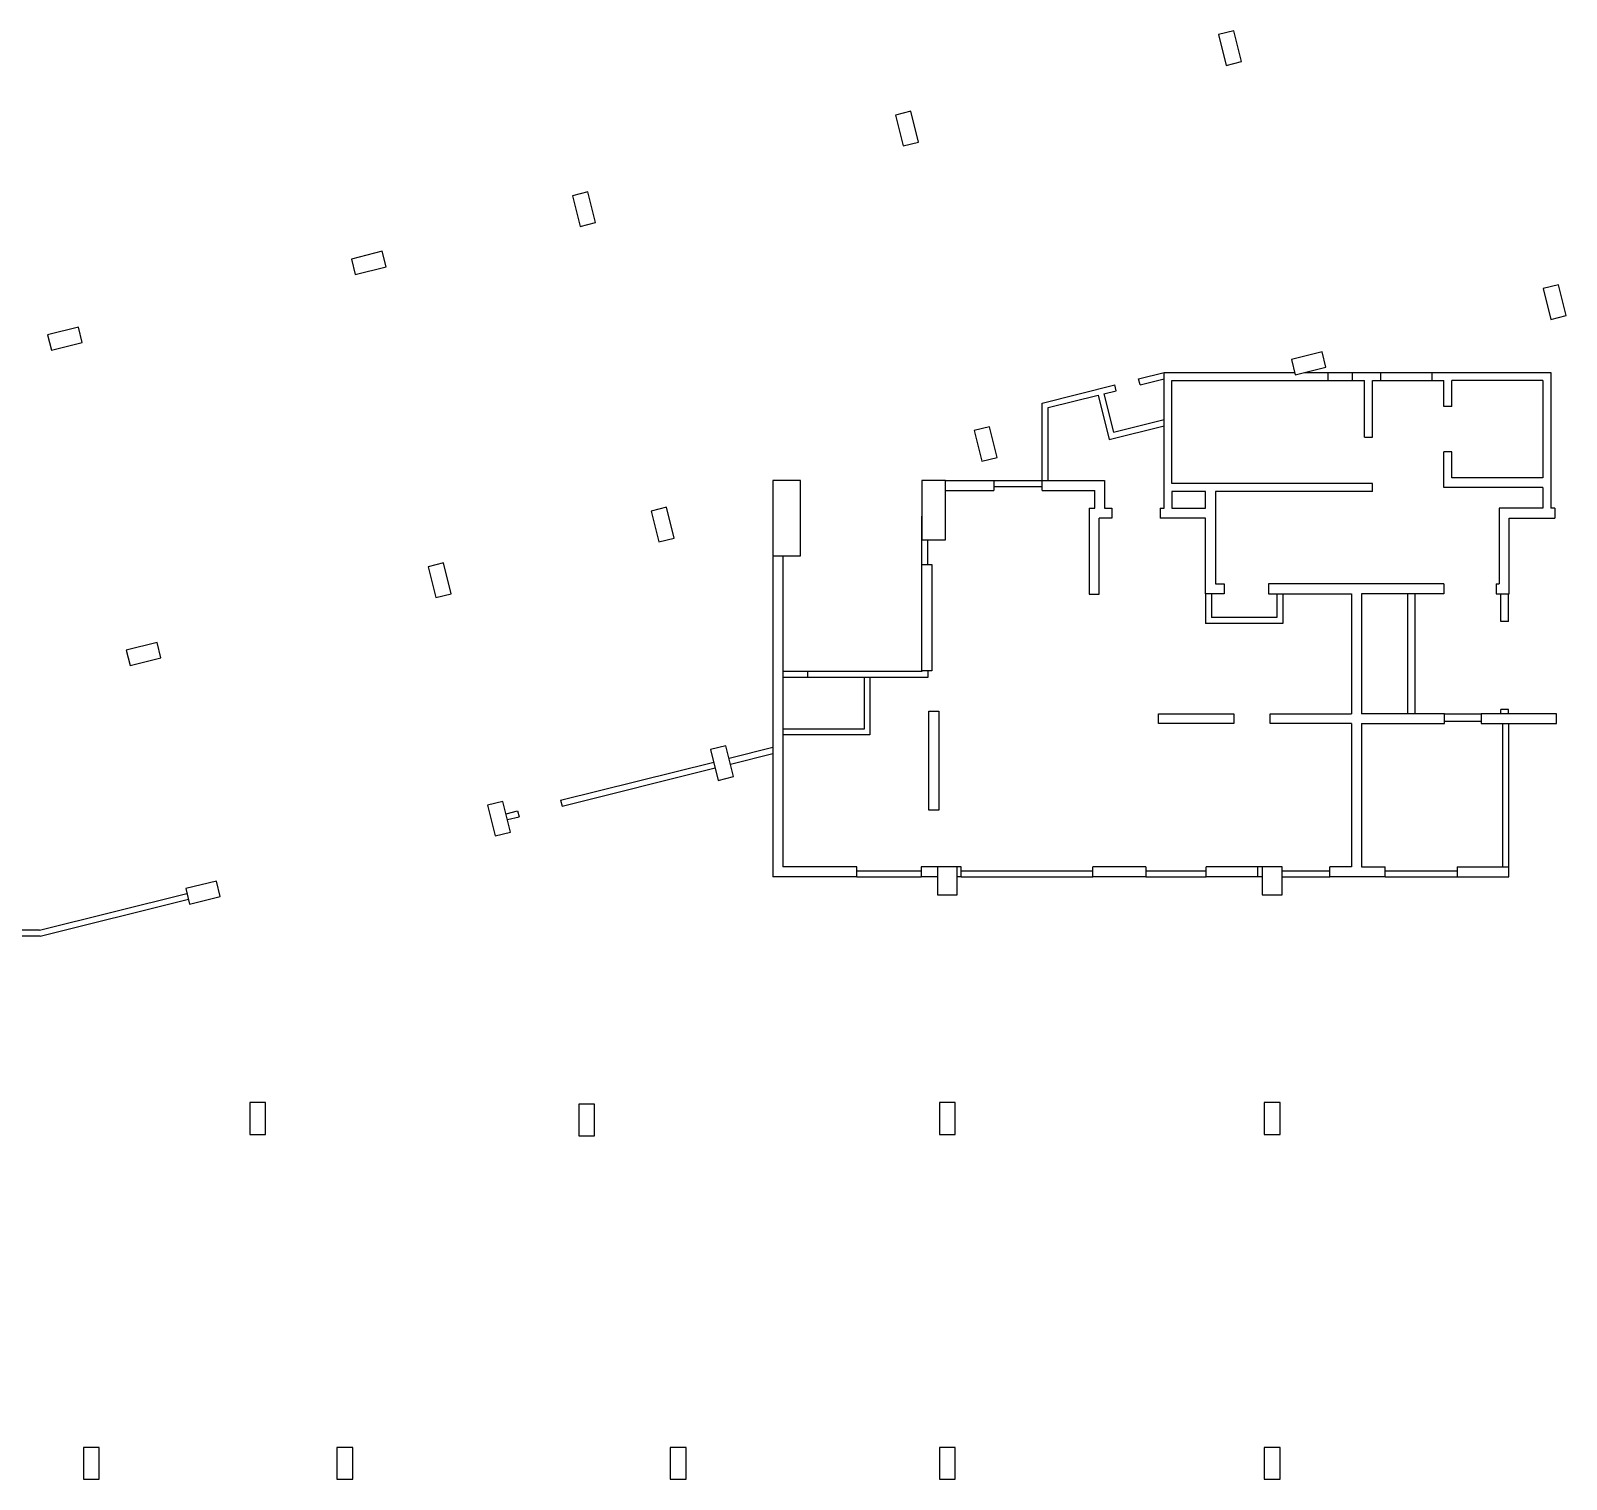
# Model space of a CAD drawing. Header units: metres. Extents: x -681087 to 1033303, y 74272 to 2630761.
# Drawn here: x 556 to 39303, y 2423378 to 2459917 of the extents above; entities that cross this region are included whole.
import ezdxf

# ---------------------------------------------------------------- set-up
doc = ezdxf.new("R2010")
doc.units = ezdxf.units.M
for name, color, linetype in [('SKELETON_CLEAN', 7, 'Continuous'), ('SKELETON_ISOLATED', 1, 'Continuous'), ('SKELETON_ORIGINAL', 8, 'Continuous')]:
    doc.layers.add(name, color=color, linetype=linetype)

msp = doc.modelspace()

# ---------------------------------------------------------------- linework, layer by layer
at = {"layer": 'SKELETON_CLEAN'}
for p, q in [((30916, 2459917), (30528, 2459821)), ((30528, 2459821), (30722, 2459044)), ((31110, 2459141), (30916, 2459917)), ((30722, 2459044), (31110, 2459141)), ((22766, 2457885), (22378, 2457788)), ((22378, 2457788), (22571, 2457012)), ((22959, 2457109), (22766, 2457885)), ((22571, 2457012), (22959, 2457109)), ((14615, 2455853), (14227, 2455756)), ((14809, 2455077), (14615, 2455853)), ((14227, 2455756), (14421, 2454980)), ((14421, 2454980), (14809, 2455077)), ((9424, 2454353), (8648, 2454159)), ((9521, 2453964), (9424, 2454353)), ((8648, 2454159), (8745, 2453771)), ((8745, 2453771), (9521, 2453964)), ((39110, 2453509), (38722, 2453412)), ((38722, 2453412), (38915, 2452636)), ((39303, 2452733), (39110, 2453509)), ((1759, 2452441), (983, 2452248)), ((1856, 2452053), (1759, 2452441)), ((38915, 2452636), (39303, 2452733)), ((983, 2452248), (1079, 2451860)), ((1079, 2451860), (1856, 2452053)), ((33142, 2451815), (32366, 2451622)), ((32366, 2451622), (32463, 2451234)), ((33239, 2451427), (33142, 2451815)), ((28513, 2451133), (29153, 2451293)), ((29153, 2447873), (29153, 2451293)), ((29153, 2451293), (32448, 2451293)), ((32463, 2451234), (33239, 2451427)), ((32700, 2451293), (38913, 2451293)), ((38913, 2451293), (38913, 2447873)), ((26078, 2450526), (27911, 2450983)), ((27632, 2450759), (27947, 2450837)), ((27947, 2450837), (27911, 2450983)), ((28549, 2450987), (28513, 2451133)), ((28549, 2450987), (29153, 2451138)), ((29353, 2448493), (29353, 2451093)), ((29353, 2451093), (34213, 2451093)), ((34213, 2449663), (34213, 2451093)), ((34413, 2449663), (34413, 2451093)), ((34413, 2451093), (36213, 2451093)), ((36213, 2450438), (36213, 2451093)), ((36413, 2450438), (36413, 2451093)), ((38713, 2451093), (36413, 2451093)), ((38713, 2451093), (38713, 2448643)), ((26078, 2448573), (26078, 2450526)), ((26228, 2450409), (27487, 2450723)), ((27487, 2450723), (27765, 2449607)), ((27632, 2450759), (27875, 2449788)), ((36413, 2450438), (36213, 2450438)), ((26228, 2448573), (26228, 2450409)), ((27875, 2449788), (29153, 2450107)), ((24750, 2449929), (24361, 2449832)), ((24361, 2449832), (24555, 2449056)), ((24943, 2449153), (24750, 2449929)), ((27765, 2449607), (29153, 2449953)), ((34213, 2449663), (34413, 2449663)), ((36213, 2448393), (36213, 2449298)), ((36413, 2449298), (36213, 2449298)), ((36413, 2448643), (36413, 2449298)), ((24555, 2449056), (24943, 2449153)), ((19983, 2448573), (19283, 2448573)), ((19283, 2448573), (19283, 2446673)), ((19983, 2446673), (19983, 2448573)), ((23643, 2448573), (23043, 2448573)), ((23043, 2448573), (23043, 2447073)), ((23643, 2447073), (23643, 2448573)), ((23643, 2448573), (24858, 2448573)), ((24858, 2448573), (24858, 2448323)), ((24858, 2448573), (26078, 2448573)), ((26078, 2448323), (26078, 2448573)), ((26078, 2448573), (27653, 2448573)), ((27653, 2448573), (27653, 2447873)), ((34413, 2448493), (29353, 2448493)), ((34413, 2448293), (34413, 2448493)), ((38713, 2448643), (36413, 2448643)), ((23643, 2448323), (24858, 2448323)), ((26078, 2448323), (27403, 2448323)), ((27403, 2447873), (27403, 2448323)), ((29353, 2448293), (29353, 2447873)), ((30203, 2448293), (29353, 2448293)), ((30203, 2447873), (30203, 2448293)), ((34413, 2448293), (30453, 2448293)), ((30453, 2448293), (30453, 2445963)), ((38713, 2448393), (36213, 2448393)), ((38713, 2448393), (38713, 2447873)), ((16599, 2447897), (16211, 2447800)), ((16211, 2447800), (16405, 2447024)), ((16793, 2447120), (16599, 2447897)), ((27268, 2447873), (27268, 2445703)), ((27268, 2447873), (27403, 2447873)), ((27653, 2447873), (27833, 2447873)), ((27833, 2447873), (27833, 2447623)), ((29053, 2447873), (29153, 2447873)), ((29053, 2447873), (29053, 2447623)), ((29353, 2447873), (30203, 2447873)), ((37613, 2447873), (37613, 2445963)), ((38713, 2447873), (37613, 2447873)), ((39013, 2447873), (38913, 2447873)), ((39013, 2447873), (39013, 2447623)), ((23043, 2446453), (23043, 2447673)), ((27518, 2445703), (27518, 2447623)), ((27833, 2447623), (27518, 2447623)), ((30203, 2447623), (29053, 2447623)), ((30203, 2445713), (30203, 2447623)), ((37863, 2445713), (37863, 2447623)), ((37863, 2447623), (39013, 2447623)), ((16405, 2447024), (16793, 2447120)), ((23043, 2447073), (23643, 2447073)), ((19283, 2446673), (19983, 2446673)), ((19283, 2446655), (19283, 2438573)), ((19533, 2446673), (19533, 2438823)), ((10971, 2446493), (10583, 2446397)), ((10583, 2446397), (10777, 2445620)), ((11165, 2445717), (10971, 2446493)), ((23043, 2443773), (23043, 2446453)), ((23043, 2446453), (23293, 2446453)), ((23293, 2446453), (23293, 2443773)), ((30453, 2445963), (30673, 2445963)), ((30673, 2445963), (30673, 2445713)), ((36213, 2445963), (31793, 2445963)), ((31793, 2445963), (31793, 2445713)), ((36213, 2445963), (36213, 2445713)), ((37533, 2445963), (37533, 2445713)), ((37533, 2445963), (37613, 2445963)), ((10777, 2445620), (11165, 2445717)), ((27268, 2445703), (27518, 2445703)), ((30673, 2445713), (30203, 2445713)), ((30203, 2445713), (30203, 2444963)), ((30353, 2445713), (30353, 2445113)), ((31793, 2445713), (33883, 2445713)), ((32003, 2445713), (32003, 2445113)), ((32153, 2445713), (32153, 2444963)), ((33883, 2445713), (33883, 2442688)), ((36213, 2445713), (34133, 2445713)), ((34133, 2445713), (34133, 2442688)), ((37533, 2445713), (37863, 2445713)), ((37653, 2445013), (37653, 2445713)), ((37843, 2445013), (37843, 2445713)), ((32003, 2445113), (30353, 2445113)), ((37843, 2445013), (37653, 2445013)), ((32153, 2444963), (30203, 2444963)), ((3743, 2444485), (2966, 2444291)), ((2966, 2444291), (3063, 2443903)), ((3839, 2444097), (3743, 2444485)), ((3063, 2443903), (3839, 2444097)), ((23043, 2443753), (19533, 2443753)), ((19533, 2443753), (19533, 2443603)), ((23193, 2443603), (19533, 2443603)), ((21583, 2443603), (21583, 2442303)), ((21733, 2443603), (21733, 2442153)), ((23043, 2443773), (23043, 2443753)), ((23293, 2443773), (23043, 2443773)), ((23193, 2443773), (23193, 2443603)), ((23218, 2440253), (23218, 2442753)), ((23218, 2442753), (23468, 2442753)), ((23468, 2442753), (23468, 2440253)), ((29013, 2442438), (29013, 2442688)), ((29013, 2442688), (30913, 2442688)), ((30913, 2442688), (30913, 2442438)), ((31833, 2442438), (31833, 2442688)), ((31833, 2442688), (33883, 2442688)), ((36233, 2442688), (34133, 2442688)), ((36233, 2442438), (36233, 2442688)), ((36233, 2442688), (37153, 2442688)), ((39053, 2442688), (37153, 2442688)), ((37153, 2442688), (37153, 2442438)), ((37653, 2442688), (37653, 2442793)), ((37843, 2442793), (37653, 2442793)), ((37843, 2442688), (37843, 2442793)), ((39053, 2442438), (39053, 2442688)), ((21583, 2442303), (19533, 2442303)), ((30913, 2442438), (29013, 2442438)), ((33883, 2442438), (31833, 2442438)), ((33883, 2442438), (33883, 2438823)), ((34133, 2442438), (36233, 2442438)), ((34133, 2442438), (34133, 2438823)), ((37153, 2442438), (39053, 2442438)), ((37853, 2438823), (37853, 2442438)), ((21733, 2442153), (19533, 2442153)), ((18099, 2441881), (17711, 2441784)), ((17711, 2441784), (17904, 2441008)), ((18293, 2441105), (18099, 2441881)), ((13928, 2440506), (17790, 2441469)), ((13964, 2440360), (17826, 2441323)), ((17904, 2441008), (18293, 2441105)), ((12471, 2440478), (12083, 2440381)), ((12083, 2440381), (12277, 2439605)), ((12665, 2439701), (12471, 2440478)), ((13928, 2440506), (13964, 2440360)), ((12550, 2440162), (12841, 2440235)), ((12586, 2440017), (12877, 2440089)), ((12841, 2440235), (12877, 2440089)), ((23468, 2440253), (23218, 2440253)), ((12277, 2439605), (12665, 2439701)), ((21403, 2438823), (19533, 2438823)), ((21403, 2438573), (21403, 2438823)), ((23023, 2438823), (23023, 2438573)), ((23433, 2438823), (23023, 2438823)), ((23933, 2438823), (23433, 2438823)), ((23433, 2438823), (23433, 2438123)), ((23933, 2438123), (23933, 2438823)), ((24033, 2438823), (23933, 2438823)), ((24033, 2438573), (24033, 2438823)), ((27353, 2438573), (27353, 2438823)), ((28693, 2438823), (27353, 2438823)), ((28693, 2438823), (28693, 2438573)), ((30213, 2438573), (30213, 2438823)), ((31633, 2438823), (30213, 2438823)), ((32133, 2438823), (31633, 2438823)), ((31633, 2438823), (31633, 2438123)), ((32133, 2438123), (32133, 2438823)), ((33333, 2438573), (33333, 2438823)), ((33883, 2438823), (33333, 2438823)), ((34133, 2438823), (34733, 2438823)), ((34733, 2438573), (34733, 2438823)), ((36553, 2438823), (36553, 2438573)), ((36553, 2438823), (37853, 2438823)), ((37853, 2438573), (37853, 2438823)), ((5242, 2438469), (4466, 2438276)), ((5339, 2438081), (5242, 2438469)), ((21403, 2438573), (19283, 2438573)), ((21403, 2438573), (23023, 2438573)), ((23433, 2438573), (23023, 2438573)), ((24033, 2438573), (23933, 2438573)), ((24033, 2438573), (27353, 2438573)), ((28693, 2438573), (27353, 2438573)), ((28693, 2438573), (30213, 2438573)), ((31633, 2438573), (30213, 2438573)), ((32133, 2438573), (33333, 2438573)), ((34733, 2438573), (33333, 2438573)), ((34733, 2438573), (36553, 2438573)), ((36553, 2438573), (37853, 2438573)), ((780, 2437228), (4496, 2438154)), ((4466, 2438276), (4563, 2437887)), ((4563, 2437887), (5339, 2438081)), ((23433, 2438123), (23933, 2438123)), ((31633, 2438123), (32133, 2438123)), ((798, 2437078), (4533, 2438009)), ((780, 2437228), (-1116, 2437228)), ((798, 2437078), (-1116, 2437078)), ((6484, 2432878), (6084, 2432878)), ((6084, 2432878), (6084, 2432078)), ((6484, 2432078), (6484, 2432878)), ((14784, 2432839), (14384, 2432839)), ((14384, 2432839), (14384, 2432039)), ((14784, 2432039), (14784, 2432839)), ((23884, 2432878), (23484, 2432878)), ((23484, 2432878), (23484, 2432078)), ((23884, 2432078), (23884, 2432878)), ((32084, 2432878), (31684, 2432878)), ((31684, 2432878), (31684, 2432078)), ((32084, 2432078), (32084, 2432878)), ((6084, 2432078), (6484, 2432078)), ((14384, 2432039), (14784, 2432039)), ((23484, 2432078), (23884, 2432078)), ((31684, 2432078), (32084, 2432078)), ((2284, 2424178), (1884, 2424178)), ((1884, 2424178), (1884, 2423378)), ((2284, 2423378), (2284, 2424178)), ((8684, 2424178), (8284, 2424178)), ((8284, 2424178), (8284, 2423378)), ((8684, 2423378), (8684, 2424178)), ((17094, 2424178), (16694, 2424178)), ((16694, 2424178), (16694, 2423378)), ((17094, 2423378), (17094, 2424178)), ((23884, 2424178), (23484, 2424178)), ((23484, 2424178), (23484, 2423378)), ((23884, 2423378), (23884, 2424178)), ((32084, 2424178), (31684, 2424178)), ((31684, 2424178), (31684, 2423378)), ((32084, 2423378), (32084, 2424178)), ((1884, 2423378), (2284, 2423378)), ((8284, 2423378), (8684, 2423378)), ((16694, 2423378), (17094, 2423378)), ((23484, 2423378), (23884, 2423378)), ((31684, 2423378), (32084, 2423378))]:
    msp.add_line(p, q, dxfattribs=at)
at = {"layer": 'SKELETON_ISOLATED'}
for p, q in [((33293, 2451093), (33293, 2451293)), ((33913, 2451093), (33913, 2451293)), ((34623, 2451093), (34623, 2451293)), ((35923, 2451093), (35923, 2451293)), ((24858, 2448423), (26078, 2448423)), ((23193, 2446453), (23193, 2447073)), ((35293, 2445713), (35293, 2442688)), ((35483, 2445713), (35483, 2442688)), ((20153, 2443753), (20153, 2443603)), ((36233, 2442498), (37153, 2442498)), ((37703, 2438823), (37703, 2442438)), ((18178, 2441565), (19283, 2441841)), ((18214, 2441420), (19283, 2441687)), ((31513, 2438823), (31513, 2438573)), ((21403, 2438723), (23023, 2438723)), ((24033, 2438723), (27353, 2438723)), ((28693, 2438723), (30213, 2438723)), ((32133, 2438723), (33333, 2438723)), ((34733, 2438723), (36553, 2438723))]:
    msp.add_line(p, q, dxfattribs=at)
at = {"layer": 'SKELETON_ORIGINAL'}
for p, q in [((30916, 2459917), (30528, 2459821)), ((30528, 2459821), (30722, 2459044)), ((31110, 2459141), (30916, 2459917)), ((30722, 2459044), (31110, 2459141)), ((22766, 2457885), (22378, 2457788)), ((22378, 2457788), (22571, 2457012)), ((22959, 2457109), (22766, 2457885)), ((22571, 2457012), (22959, 2457109)), ((14615, 2455853), (14227, 2455756)), ((14809, 2455077), (14615, 2455853)), ((14227, 2455756), (14421, 2454980)), ((14421, 2454980), (14809, 2455077)), ((9424, 2454353), (8648, 2454159)), ((9521, 2453964), (9424, 2454353)), ((8648, 2454159), (8745, 2453771)), ((8745, 2453771), (9521, 2453964)), ((39110, 2453509), (38722, 2453412)), ((38722, 2453412), (38915, 2452636)), ((39303, 2452733), (39110, 2453509)), ((1759, 2452441), (983, 2452248)), ((1856, 2452053), (1759, 2452441)), ((38915, 2452636), (39303, 2452733)), ((983, 2452248), (1079, 2451860)), ((1079, 2451860), (1856, 2452053)), ((33142, 2451815), (32366, 2451622)), ((33142, 2451815), (32366, 2451622)), ((32366, 2451622), (32463, 2451234)), ((32366, 2451622), (32463, 2451234)), ((33239, 2451427), (33142, 2451815)), ((33239, 2451427), (33142, 2451815)), ((28513, 2451133), (29153, 2451293)), ((29153, 2447873), (29153, 2451293)), ((29153, 2451293), (32448, 2451293)), ((32463, 2451234), (33239, 2451427)), ((32463, 2451234), (33239, 2451427)), ((32700, 2451293), (38913, 2451293)), ((33293, 2451093), (33293, 2451293)), ((33913, 2451093), (33913, 2451293)), ((34623, 2451093), (34623, 2451293)), ((35923, 2451093), (35923, 2451293)), ((38913, 2451293), (38913, 2447873)), ((26078, 2450526), (27911, 2450983)), ((27632, 2450759), (27947, 2450837)), ((27947, 2450837), (27911, 2450983)), ((28549, 2450987), (28513, 2451133)), ((28549, 2450987), (29153, 2451138)), ((29353, 2448493), (29353, 2451093)), ((29353, 2451093), (34213, 2451093)), ((34213, 2449663), (34213, 2451093)), ((34413, 2449663), (34413, 2451093)), ((34413, 2451093), (36213, 2451093)), ((36213, 2450438), (36213, 2451093)), ((36413, 2450438), (36413, 2451093)), ((38713, 2451093), (36413, 2451093)), ((38713, 2451093), (38713, 2448643)), ((26078, 2448573), (26078, 2450526)), ((26228, 2450409), (27487, 2450723)), ((27487, 2450723), (27765, 2449607)), ((27632, 2450759), (27875, 2449788)), ((36413, 2450438), (36213, 2450438)), ((26228, 2448573), (26228, 2450409)), ((27875, 2449788), (29153, 2450107)), ((24750, 2449929), (24361, 2449832)), ((24361, 2449832), (24555, 2449056)), ((24943, 2449153), (24750, 2449929)), ((27765, 2449607), (29153, 2449953)), ((34213, 2449663), (34413, 2449663)), ((36213, 2448393), (36213, 2449298)), ((36413, 2449298), (36213, 2449298)), ((36413, 2448643), (36413, 2449298)), ((24555, 2449056), (24943, 2449153)), ((19983, 2448573), (19283, 2448573)), ((19283, 2448573), (19283, 2446673)), ((19983, 2448573), (19283, 2448573)), ((19283, 2448573), (19283, 2446673)), ((19983, 2446673), (19983, 2448573)), ((19983, 2446673), (19983, 2448573)), ((23643, 2448573), (23043, 2448573)), ((23043, 2448573), (23043, 2447073)), ((23643, 2448573), (23043, 2448573)), ((23043, 2448573), (23043, 2447073)), ((23643, 2447073), (23643, 2448573)), ((23643, 2448573), (24858, 2448573)), ((23643, 2447073), (23643, 2448573)), ((24858, 2448573), (24858, 2448323)), ((24858, 2448573), (26078, 2448573)), ((26078, 2448323), (26078, 2448573)), ((26078, 2448573), (27653, 2448573)), ((27653, 2448573), (27653, 2447873)), ((34413, 2448493), (29353, 2448493)), ((34413, 2448293), (34413, 2448493)), ((38713, 2448643), (36413, 2448643)), ((23643, 2448323), (24858, 2448323)), ((24858, 2448423), (26078, 2448423)), ((26078, 2448323), (27403, 2448323)), ((27403, 2447873), (27403, 2448323)), ((29353, 2448293), (29353, 2447873)), ((30203, 2448293), (29353, 2448293)), ((30203, 2447873), (30203, 2448293)), ((34413, 2448293), (30453, 2448293)), ((30453, 2448293), (30453, 2445963)), ((38713, 2448393), (36213, 2448393)), ((38713, 2448393), (38713, 2447873)), ((16599, 2447897), (16211, 2447800)), ((16211, 2447800), (16405, 2447024)), ((16793, 2447120), (16599, 2447897)), ((27268, 2447873), (27268, 2445703)), ((27268, 2447873), (27403, 2447873)), ((27653, 2447873), (27833, 2447873)), ((27833, 2447873), (27833, 2447623)), ((29053, 2447873), (29153, 2447873)), ((29053, 2447873), (29053, 2447623)), ((29353, 2447873), (30203, 2447873)), ((37613, 2447873), (37613, 2445963)), ((38713, 2447873), (37613, 2447873)), ((39013, 2447873), (38913, 2447873)), ((39013, 2447873), (39013, 2447623)), ((23043, 2446453), (23043, 2447673)), ((27518, 2445703), (27518, 2447623)), ((27833, 2447623), (27518, 2447623)), ((30203, 2447623), (29053, 2447623)), ((30203, 2445713), (30203, 2447623)), ((37863, 2445713), (37863, 2447623)), ((37863, 2447623), (39013, 2447623)), ((16405, 2447024), (16793, 2447120)), ((23043, 2447073), (23643, 2447073)), ((23043, 2447073), (23643, 2447073)), ((23193, 2446453), (23193, 2447073)), ((19283, 2446673), (19983, 2446673)), ((19283, 2446673), (19983, 2446673)), ((19283, 2446655), (19283, 2438573)), ((19533, 2446673), (19533, 2438823)), ((10971, 2446493), (10583, 2446397)), ((10583, 2446397), (10777, 2445620)), ((11165, 2445717), (10971, 2446493)), ((23043, 2443773), (23043, 2446453)), ((23043, 2446453), (23293, 2446453)), ((23293, 2446453), (23293, 2443773)), ((30453, 2445963), (30673, 2445963)), ((30673, 2445963), (30673, 2445713)), ((36213, 2445963), (31793, 2445963)), ((31793, 2445963), (31793, 2445713)), ((36213, 2445963), (36213, 2445713)), ((37533, 2445963), (37533, 2445713)), ((37533, 2445963), (37613, 2445963)), ((10777, 2445620), (11165, 2445717)), ((27268, 2445703), (27518, 2445703)), ((30673, 2445713), (30203, 2445713)), ((30203, 2445713), (30203, 2444963)), ((30353, 2445713), (30353, 2445113)), ((31793, 2445713), (33883, 2445713)), ((32003, 2445713), (32003, 2445113)), ((32153, 2445713), (32153, 2444963)), ((33883, 2445713), (33883, 2442688)), ((36213, 2445713), (34133, 2445713)), ((34133, 2445713), (34133, 2442688)), ((35293, 2445713), (35293, 2442688)), ((35483, 2445713), (35483, 2442688)), ((37533, 2445713), (37863, 2445713)), ((37653, 2445013), (37653, 2445713)), ((37843, 2445013), (37843, 2445713)), ((32003, 2445113), (30353, 2445113)), ((37843, 2445013), (37653, 2445013)), ((32153, 2444963), (30203, 2444963)), ((3743, 2444485), (2966, 2444291)), ((2966, 2444291), (3063, 2443903)), ((3839, 2444097), (3743, 2444485)), ((3063, 2443903), (3839, 2444097)), ((23043, 2443753), (19533, 2443753)), ((19533, 2443753), (19533, 2443603)), ((23193, 2443603), (19533, 2443603)), ((20153, 2443753), (20153, 2443603)), ((21583, 2443603), (21583, 2442303)), ((21733, 2443603), (21733, 2442153)), ((23043, 2443773), (23043, 2443753)), ((23293, 2443773), (23043, 2443773)), ((23193, 2443773), (23193, 2443603)), ((23218, 2440253), (23218, 2442753)), ((23218, 2442753), (23468, 2442753)), ((23468, 2442753), (23468, 2440253)), ((29013, 2442438), (29013, 2442688)), ((29013, 2442688), (30913, 2442688)), ((30913, 2442688), (30913, 2442438)), ((31833, 2442438), (31833, 2442688)), ((31833, 2442688), (33883, 2442688)), ((36233, 2442688), (34133, 2442688)), ((36233, 2442438), (36233, 2442688)), ((36233, 2442688), (37153, 2442688)), ((39053, 2442688), (37153, 2442688)), ((37153, 2442688), (37153, 2442438)), ((37653, 2442688), (37653, 2442793)), ((37843, 2442793), (37653, 2442793)), ((37843, 2442793), (37653, 2442793)), ((37843, 2442688), (37843, 2442793)), ((39053, 2442438), (39053, 2442688)), ((21583, 2442303), (19533, 2442303)), ((30913, 2442438), (29013, 2442438)), ((33883, 2442438), (31833, 2442438)), ((33883, 2442438), (33883, 2438823)), ((34133, 2442438), (36233, 2442438)), ((34133, 2442438), (34133, 2438823)), ((36233, 2442498), (37153, 2442498)), ((37153, 2442438), (39053, 2442438)), ((37703, 2438823), (37703, 2442438)), ((37853, 2438823), (37853, 2442438)), ((21733, 2442153), (19533, 2442153)), ((18099, 2441881), (17711, 2441784)), ((17711, 2441784), (17904, 2441008)), ((18293, 2441105), (18099, 2441881)), ((18178, 2441565), (19283, 2441841)), ((18214, 2441420), (19283, 2441687)), ((13928, 2440506), (17790, 2441469)), ((13964, 2440360), (17826, 2441323)), ((17904, 2441008), (18293, 2441105)), ((12471, 2440478), (12083, 2440381)), ((12083, 2440381), (12277, 2439605)), ((12665, 2439701), (12471, 2440478)), ((13928, 2440506), (13964, 2440360)), ((12550, 2440162), (12841, 2440235)), ((12586, 2440017), (12877, 2440089)), ((12841, 2440235), (12877, 2440089)), ((23468, 2440253), (23218, 2440253)), ((12277, 2439605), (12665, 2439701)), ((21403, 2438823), (19533, 2438823)), ((21403, 2438573), (21403, 2438823)), ((23023, 2438823), (23023, 2438573)), ((23433, 2438823), (23023, 2438823)), ((23933, 2438823), (23433, 2438823)), ((23433, 2438823), (23433, 2438123)), ((23933, 2438123), (23933, 2438823)), ((24033, 2438823), (23933, 2438823)), ((24033, 2438573), (24033, 2438823)), ((27353, 2438573), (27353, 2438823)), ((28693, 2438823), (27353, 2438823)), ((28693, 2438823), (28693, 2438573)), ((30213, 2438573), (30213, 2438823)), ((31633, 2438823), (30213, 2438823)), ((31513, 2438823), (31513, 2438573)), ((32133, 2438823), (31633, 2438823)), ((31633, 2438823), (31633, 2438123)), ((32133, 2438123), (32133, 2438823)), ((33333, 2438573), (33333, 2438823)), ((33883, 2438823), (33333, 2438823)), ((34133, 2438823), (34733, 2438823)), ((34733, 2438573), (34733, 2438823)), ((36553, 2438823), (36553, 2438573)), ((36553, 2438823), (37853, 2438823)), ((37853, 2438573), (37853, 2438823)), ((5242, 2438469), (4466, 2438276)), ((5339, 2438081), (5242, 2438469)), ((21403, 2438573), (19283, 2438573)), ((21403, 2438723), (23023, 2438723)), ((21403, 2438573), (23023, 2438573)), ((23433, 2438573), (23023, 2438573)), ((24033, 2438573), (23933, 2438573)), ((24033, 2438723), (27353, 2438723)), ((24033, 2438573), (27353, 2438573)), ((28693, 2438573), (27353, 2438573)), ((28693, 2438723), (30213, 2438723)), ((28693, 2438573), (30213, 2438573)), ((31633, 2438573), (30213, 2438573)), ((32133, 2438723), (33333, 2438723)), ((32133, 2438573), (33333, 2438573)), ((34733, 2438573), (33333, 2438573)), ((34733, 2438723), (36553, 2438723)), ((34733, 2438573), (36553, 2438573)), ((36553, 2438573), (37853, 2438573)), ((780, 2437228), (4496, 2438154)), ((4466, 2438276), (4563, 2437887)), ((4563, 2437887), (5339, 2438081)), ((23433, 2438123), (23933, 2438123)), ((31633, 2438123), (32133, 2438123)), ((798, 2437078), (4533, 2438009)), ((780, 2437228), (-1116, 2437228)), ((798, 2437078), (-1116, 2437078)), ((6484, 2432878), (6084, 2432878)), ((6084, 2432878), (6084, 2432078)), ((6484, 2432078), (6484, 2432878)), ((14784, 2432839), (14384, 2432839)), ((14384, 2432839), (14384, 2432039)), ((14784, 2432039), (14784, 2432839)), ((23884, 2432878), (23484, 2432878)), ((23484, 2432878), (23484, 2432078)), ((23884, 2432078), (23884, 2432878)), ((32084, 2432878), (31684, 2432878)), ((31684, 2432878), (31684, 2432078)), ((32084, 2432078), (32084, 2432878)), ((6084, 2432078), (6484, 2432078)), ((14384, 2432039), (14784, 2432039)), ((23484, 2432078), (23884, 2432078)), ((31684, 2432078), (32084, 2432078)), ((2284, 2424178), (1884, 2424178)), ((1884, 2424178), (1884, 2423378)), ((2284, 2423378), (2284, 2424178)), ((8684, 2424178), (8284, 2424178)), ((8284, 2424178), (8284, 2423378)), ((8684, 2423378), (8684, 2424178)), ((17094, 2424178), (16694, 2424178)), ((16694, 2424178), (16694, 2423378)), ((17094, 2423378), (17094, 2424178)), ((23884, 2424178), (23484, 2424178)), ((23484, 2424178), (23484, 2423378)), ((23884, 2423378), (23884, 2424178)), ((32084, 2424178), (31684, 2424178)), ((31684, 2424178), (31684, 2423378)), ((32084, 2423378), (32084, 2424178)), ((1884, 2423378), (2284, 2423378)), ((8284, 2423378), (8684, 2423378)), ((16694, 2423378), (17094, 2423378)), ((23484, 2423378), (23884, 2423378)), ((31684, 2423378), (32084, 2423378))]:
    msp.add_line(p, q, dxfattribs=at)

doc.saveas('drawing.dxf')
